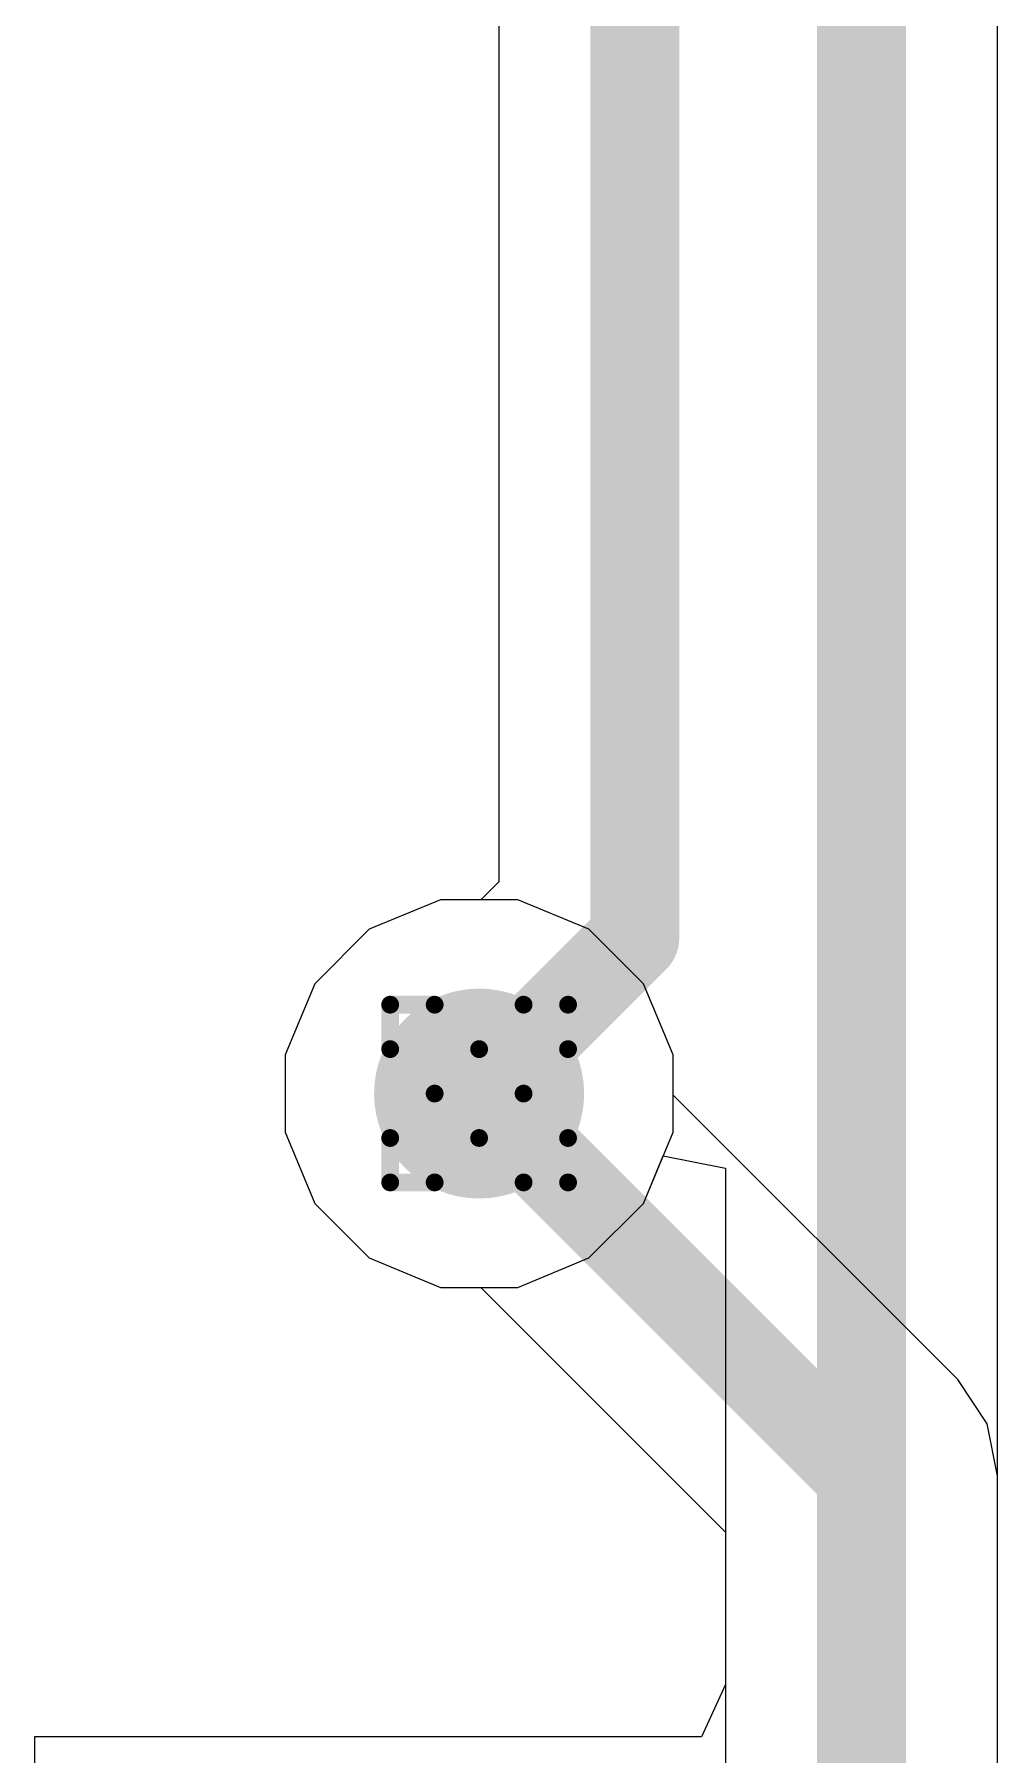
# Model space of a CAD drawing. Header units: inches. Extents: x -11 to 5379, y 0 to 5429.
# Drawn here: x 53.43 to 56.181, y 27.82 to 32.736 of the extents above; entities that cross this region are included whole.
import ezdxf

# ---------------------------------------------------------------- set-up
doc = ezdxf.new("R2010")
doc.units = ezdxf.units.IN
for name, color, linetype in [('Bottom Layer', 5, 'Continuous'), ('Drill Drawing', 1, 'Continuous'), ('GND', 16, 'Continuous'), ('PWR', 76, 'Continuous'), ('Top Layer', 1, 'Continuous'), ('Via Holes', 16, 'Continuous')]:
    doc.layers.add(name, color=color, linetype=linetype)

msp = doc.modelspace()

# ---------------------------------------------------------------- hatches: boundary and pattern name
at = {"layer": 'Bottom Layer'}
h = msp.add_hatch(color=5, dxfattribs=at)
edge = h.paths.add_edge_path()
edge.add_arc((54.7000938, 29.70876964), 0.2999994, 0, 360)
at = {"layer": 'GND'}
h = msp.add_hatch(color=16, dxfattribs=at)
edge = h.paths.add_edge_path()
edge.add_arc((54.7000938, 29.70876964), 0.2999994, 0, 360)
at = {"layer": 'PWR'}
h = msp.add_hatch(color=76, dxfattribs=at)
edge = h.paths.add_edge_path()
edge.add_arc((54.7000938, 29.70876964), 0.2999994, 0, 360)
at = {"layer": 'Top Layer'}
h = msp.add_hatch(color=1, dxfattribs=at)
edge = h.paths.add_edge_path()
edge.add_arc((54.7000938, 29.70876964), 0.2999994, 0, 360)
at = {"layer": 'Via Holes'}
h = msp.add_hatch(color=7, dxfattribs=at)
edge = h.paths.add_edge_path()
edge.add_arc((54.7000938, 29.70876964), 0.1499997, 0, 360)

# ---------------------------------------------------------------- linework, layer by layer
at = {"layer": 'Bottom Layer'}
for p, q in [((54.58989589999999, 30.26276904), (54.38627934, 30.17842834)), ((54.81029169999999, 30.26276904), (54.58989589999999, 30.26276904)), ((55.01390826, 30.17842834), (54.81029169999999, 30.26276904)), ((54.38627934, 30.17842834), (54.2304351, 30.0225841)), ((55.1697525, 30.0225841), (55.01390826, 30.17842834)), ((54.2304351, 30.0225841), (54.1460944, 29.81896754)), ((55.2540932, 29.81896754), (55.1697525, 30.0225841)), ((54.1460944, 29.81896754), (54.1460944, 29.59857174)), ((55.2540932, 29.70414176), (55.2540932, 29.81896754)), ((56.06697955999999, 28.8912554), (55.2540932, 29.70414176)), ((54.1460944, 29.59857174), (54.2304351, 29.39495518)), ((54.2304351, 29.39495518), (54.38627934, 29.23911094)), ((54.38627934, 29.23911094), (54.58989589999999, 29.15477024)), ((54.58989589999999, 29.15477024), (54.70472167999999, 29.15477024)), ((54.70472167999999, 29.15477024), (55.40382874, 28.45566318)), ((56.15118818, 28.76522822), (56.06697955999999, 28.8912554)), ((56.18075886, 28.61656964), (56.15118818, 28.76522822)), ((56.18075886, 21.6613359), (56.18075886, 28.61656964)), ((55.40382874, 28.45566318), (55.40382874, 21.6613359))]:
    msp.add_line(p, q, dxfattribs=at)
for points in [[(54.7000938, 29.70876964, 0.254, 0.254, 0), (55.79229379999999, 28.61656964, 0.254, 0.254, 0)], [(55.79229379999999, 21.2663278, 0.254, 0.254, 0), (55.79229379999999, 28.61656964, 0.254, 0.254, 0)]]:
    msp.add_lwpolyline(points, format="xyseb", dxfattribs=at)
for points in [[(54.6365938, 29.70876964, 0.127, 0.127, 1), (54.7635938, 29.70876964, 0.127, 0.127, 1)], [(55.72879379999999, 28.61656964, 0.127, 0.127, 1), (55.8557938, 28.61656964, 0.127, 0.127, 1)], [(55.72879379999999, 28.61656964, 0.127, 0.127, 1), (55.8557938, 28.61656964, 0.127, 0.127, 1)]]:
    msp.add_lwpolyline(points, format="xyseb", close=True, dxfattribs=at)
at = {"layer": 'Drill Drawing'}
for points in [[(54.44609379999999, 29.83576964, 0.0508, 0.0508, 0), (54.44609379999999, 29.96276964, 0.0508, 0.0508, 0)], [(54.44609379999999, 29.96276964, 0.0508, 0.0508, 0), (54.5730938, 29.96276964, 0.0508, 0.0508, 0)], [(54.5730938, 29.96276964, 0.0508, 0.0508, 0), (54.7000938, 29.83576964, 0.0508, 0.0508, 0)], [(54.7000938, 29.83576964, 0.0508, 0.0508, 0), (54.8270938, 29.96276964, 0.0508, 0.0508, 0)], [(54.8270938, 29.96276964, 0.0508, 0.0508, 0), (54.9540938, 29.96276964, 0.0508, 0.0508, 0)], [(54.9540938, 29.83576964, 0.0508, 0.0508, 0), (54.9540938, 29.96276964, 0.0508, 0.0508, 0)], [(54.44609379999999, 29.83576964, 0.0508, 0.0508, 0), (54.5730938, 29.70876964, 0.0508, 0.0508, 0)], [(54.8270938, 29.70876964, 0.0508, 0.0508, 0), (54.9540938, 29.83576964, 0.0508, 0.0508, 0)], [(54.44609379999999, 29.58176964, 0.0508, 0.0508, 0), (54.5730938, 29.70876964, 0.0508, 0.0508, 0)], [(54.8270938, 29.70876964, 0.0508, 0.0508, 0), (54.9540938, 29.58176964, 0.0508, 0.0508, 0)], [(54.44609379999999, 29.45476964, 0.0508, 0.0508, 0), (54.44609379999999, 29.58176964, 0.0508, 0.0508, 0)], [(54.5730938, 29.45476964, 0.0508, 0.0508, 0), (54.7000938, 29.58176964, 0.0508, 0.0508, 0)], [(54.7000938, 29.58176964, 0.0508, 0.0508, 0), (54.8270938, 29.45476964, 0.0508, 0.0508, 0)], [(54.9540938, 29.45476964, 0.0508, 0.0508, 0), (54.9540938, 29.58176964, 0.0508, 0.0508, 0)], [(54.44609379999999, 29.45476964, 0.0508, 0.0508, 0), (54.5730938, 29.45476964, 0.0508, 0.0508, 0)], [(54.8270938, 29.45476964, 0.0508, 0.0508, 0), (54.9540938, 29.45476964, 0.0508, 0.0508, 0)]]:
    msp.add_lwpolyline(points, format="xyseb", dxfattribs=at)
for points in [[(54.4333938, 29.96276964, 0.0254, 0.0254, 1), (54.4587938, 29.96276964, 0.0254, 0.0254, 1)], [(54.4333938, 29.96276964, 0.0254, 0.0254, 1), (54.4587938, 29.96276964, 0.0254, 0.0254, 1)], [(54.5603938, 29.96276964, 0.0254, 0.0254, 1), (54.5857938, 29.96276964, 0.0254, 0.0254, 1)], [(54.5603938, 29.96276964, 0.0254, 0.0254, 1), (54.5857938, 29.96276964, 0.0254, 0.0254, 1)], [(54.81439379999999, 29.96276964, 0.0254, 0.0254, 1), (54.8397938, 29.96276964, 0.0254, 0.0254, 1)], [(54.81439379999999, 29.96276964, 0.0254, 0.0254, 1), (54.8397938, 29.96276964, 0.0254, 0.0254, 1)], [(54.9413938, 29.96276964, 0.0254, 0.0254, 1), (54.9667938, 29.96276964, 0.0254, 0.0254, 1)], [(54.9413938, 29.96276964, 0.0254, 0.0254, 1), (54.9667938, 29.96276964, 0.0254, 0.0254, 1)], [(54.4333938, 29.83576964, 0.0254, 0.0254, 1), (54.4587938, 29.83576964, 0.0254, 0.0254, 1)], [(54.4333938, 29.83576964, 0.0254, 0.0254, 1), (54.4587938, 29.83576964, 0.0254, 0.0254, 1)], [(54.6873938, 29.83576964, 0.0254, 0.0254, 1), (54.71279379999999, 29.83576964, 0.0254, 0.0254, 1)], [(54.6873938, 29.83576964, 0.0254, 0.0254, 1), (54.71279379999999, 29.83576964, 0.0254, 0.0254, 1)], [(54.9413938, 29.83576964, 0.0254, 0.0254, 1), (54.9667938, 29.83576964, 0.0254, 0.0254, 1)], [(54.9413938, 29.83576964, 0.0254, 0.0254, 1), (54.9667938, 29.83576964, 0.0254, 0.0254, 1)], [(54.5603938, 29.70876964, 0.0254, 0.0254, 1), (54.5857938, 29.70876964, 0.0254, 0.0254, 1)], [(54.5603938, 29.70876964, 0.0254, 0.0254, 1), (54.5857938, 29.70876964, 0.0254, 0.0254, 1)], [(54.81439379999999, 29.70876964, 0.0254, 0.0254, 1), (54.8397938, 29.70876964, 0.0254, 0.0254, 1)], [(54.81439379999999, 29.70876964, 0.0254, 0.0254, 1), (54.8397938, 29.70876964, 0.0254, 0.0254, 1)], [(54.4333938, 29.58176964, 0.0254, 0.0254, 1), (54.4587938, 29.58176964, 0.0254, 0.0254, 1)], [(54.4333938, 29.58176964, 0.0254, 0.0254, 1), (54.4587938, 29.58176964, 0.0254, 0.0254, 1)], [(54.6873938, 29.58176964, 0.0254, 0.0254, 1), (54.71279379999999, 29.58176964, 0.0254, 0.0254, 1)], [(54.6873938, 29.58176964, 0.0254, 0.0254, 1), (54.71279379999999, 29.58176964, 0.0254, 0.0254, 1)], [(54.9413938, 29.58176964, 0.0254, 0.0254, 1), (54.9667938, 29.58176964, 0.0254, 0.0254, 1)], [(54.9413938, 29.58176964, 0.0254, 0.0254, 1), (54.9667938, 29.58176964, 0.0254, 0.0254, 1)], [(54.4333938, 29.45476964, 0.0254, 0.0254, 1), (54.4587938, 29.45476964, 0.0254, 0.0254, 1)], [(54.4333938, 29.45476964, 0.0254, 0.0254, 1), (54.4587938, 29.45476964, 0.0254, 0.0254, 1)], [(54.5603938, 29.45476964, 0.0254, 0.0254, 1), (54.5857938, 29.45476964, 0.0254, 0.0254, 1)], [(54.5603938, 29.45476964, 0.0254, 0.0254, 1), (54.5857938, 29.45476964, 0.0254, 0.0254, 1)], [(54.81439379999999, 29.45476964, 0.0254, 0.0254, 1), (54.8397938, 29.45476964, 0.0254, 0.0254, 1)], [(54.81439379999999, 29.45476964, 0.0254, 0.0254, 1), (54.8397938, 29.45476964, 0.0254, 0.0254, 1)], [(54.9413938, 29.45476964, 0.0254, 0.0254, 1), (54.9667938, 29.45476964, 0.0254, 0.0254, 1)], [(54.9413938, 29.45476964, 0.0254, 0.0254, 1), (54.9667938, 29.45476964, 0.0254, 0.0254, 1)]]:
    msp.add_lwpolyline(points, format="xyseb", close=True, dxfattribs=at)
at = {"layer": 'GND'}
for p, q in [((54.58989589999999, 30.26276904), (54.38627934, 30.17842834)), ((54.81029169999999, 30.26276904), (54.58989589999999, 30.26276904)), ((55.01390826, 30.17842834), (54.81029169999999, 30.26276904)), ((54.38627934, 30.17842834), (54.2304351, 30.0225841)), ((55.1697525, 30.0225841), (55.01390826, 30.17842834)), ((54.2304351, 30.0225841), (54.1460944, 29.81896754)), ((55.2540932, 29.81896754), (55.1697525, 30.0225841)), ((54.1460944, 29.81896754), (54.1460944, 29.59857174)), ((55.2540932, 29.59857174), (55.2540932, 29.81896754)), ((54.1460944, 29.59857174), (54.2304351, 29.39495518)), ((55.1697525, 29.39495518), (55.2540932, 29.59857174)), ((54.2304351, 29.39495518), (54.38627934, 29.23911094)), ((55.01390826, 29.23911094), (55.1697525, 29.39495518)), ((54.38627934, 29.23911094), (54.58989589999999, 29.15477024)), ((54.81029169999999, 29.15477024), (55.01390826, 29.23911094)), ((54.58989589999999, 29.15477024), (54.81029169999999, 29.15477024))]:
    msp.add_line(p, q, dxfattribs=at)
at = {"layer": 'PWR'}
for p, q in [((54.58989589999999, 30.26276904), (54.38627934, 30.17842834)), ((54.81029169999999, 30.26276904), (54.58989589999999, 30.26276904)), ((55.01390826, 30.17842834), (54.81029169999999, 30.26276904)), ((54.38627934, 30.17842834), (54.2304351, 30.0225841)), ((55.1697525, 30.0225841), (55.01390826, 30.17842834)), ((54.2304351, 30.0225841), (54.1460944, 29.81896754)), ((55.2540932, 29.81896754), (55.1697525, 30.0225841)), ((54.1460944, 29.81896754), (54.1460944, 29.59857174)), ((55.2540932, 29.59857174), (55.2540932, 29.81896754)), ((54.1460944, 29.59857174), (54.2304351, 29.39495518)), ((55.1697525, 29.39495518), (55.2540932, 29.59857174)), ((54.2304351, 29.39495518), (54.38627934, 29.23911094)), ((55.01390826, 29.23911094), (55.1697525, 29.39495518)), ((54.38627934, 29.23911094), (54.58989589999999, 29.15477024)), ((54.81029169999999, 29.15477024), (55.01390826, 29.23911094)), ((54.58989589999999, 29.15477024), (54.81029169999999, 29.15477024))]:
    msp.add_line(p, q, dxfattribs=at)
at = {"layer": 'Top Layer'}
for p, q in [((54.75629129999999, 38.59864518), (54.75629129999999, 30.3143412)), ((56.18075886, 26.6003278), (56.18075886, 38.12376424)), ((54.75629129999999, 30.3143412), (54.70471914, 30.26276904)), ((54.58989589999999, 30.26276904), (54.38627934, 30.17842834)), ((54.70471914, 30.26276904), (54.58989589999999, 30.26276904)), ((54.38627934, 30.17842834), (54.2304351, 30.0225841)), ((54.2304351, 30.0225841), (54.1460944, 29.81896754)), ((54.1460944, 29.81896754), (54.1460944, 29.59857174)), ((54.1460944, 29.59857174), (54.2304351, 29.39495518)), ((55.1697525, 29.39495518), (55.22602874, 29.53081724)), ((55.22602874, 29.53081724), (55.40382874, 29.49545028)), ((55.40382874, 29.49545028), (55.40382874, 28.01965694)), ((54.2304351, 29.39495518), (54.38627934, 29.23911094)), ((55.01390826, 29.23911094), (55.1697525, 29.39495518)), ((54.38627934, 29.23911094), (54.58989589999999, 29.15477024)), ((54.81029169999999, 29.15477024), (55.01390826, 29.23911094)), ((54.58989589999999, 29.15477024), (54.81029169999999, 29.15477024)), ((55.40382874, 28.01965694), (55.33509126, 27.8703278)), ((55.33509126, 27.8703278), (53.43009379999999, 27.8703278)), ((53.43009379999999, 27.8703278), (53.43009379999999, 27.68729286))]:
    msp.add_line(p, q, dxfattribs=at)
for points in [[(55.14475636, 30.15343473999999, 0.254, 0.254, 0), (55.14475636, 38.59864518, 0.254, 0.254, 0)], [(55.79229379999999, 26.02882779999999, 0.254, 0.254, 0), (55.79229379999999, 38.2846707, 0.254, 0.254, 0)], [(54.7000938, 29.70877218, 0.254, 0.254, 0), (55.14475636, 30.15343473999999, 0.254, 0.254, 0)]]:
    msp.add_lwpolyline(points, format="xyseb", dxfattribs=at)
for points in [[(55.08125636, 30.15343473999999, 0.127, 0.127, 1), (55.20825635999999, 30.15343473999999, 0.127, 0.127, 1)], [(55.08125636, 30.15343473999999, 0.127, 0.127, 1), (55.20825635999999, 30.15343473999999, 0.127, 0.127, 1)], [(54.6365938, 29.70877218, 0.127, 0.127, 1), (54.7635938, 29.70877218, 0.127, 0.127, 1)]]:
    msp.add_lwpolyline(points, format="xyseb", close=True, dxfattribs=at)

doc.saveas('drawing.dxf')
